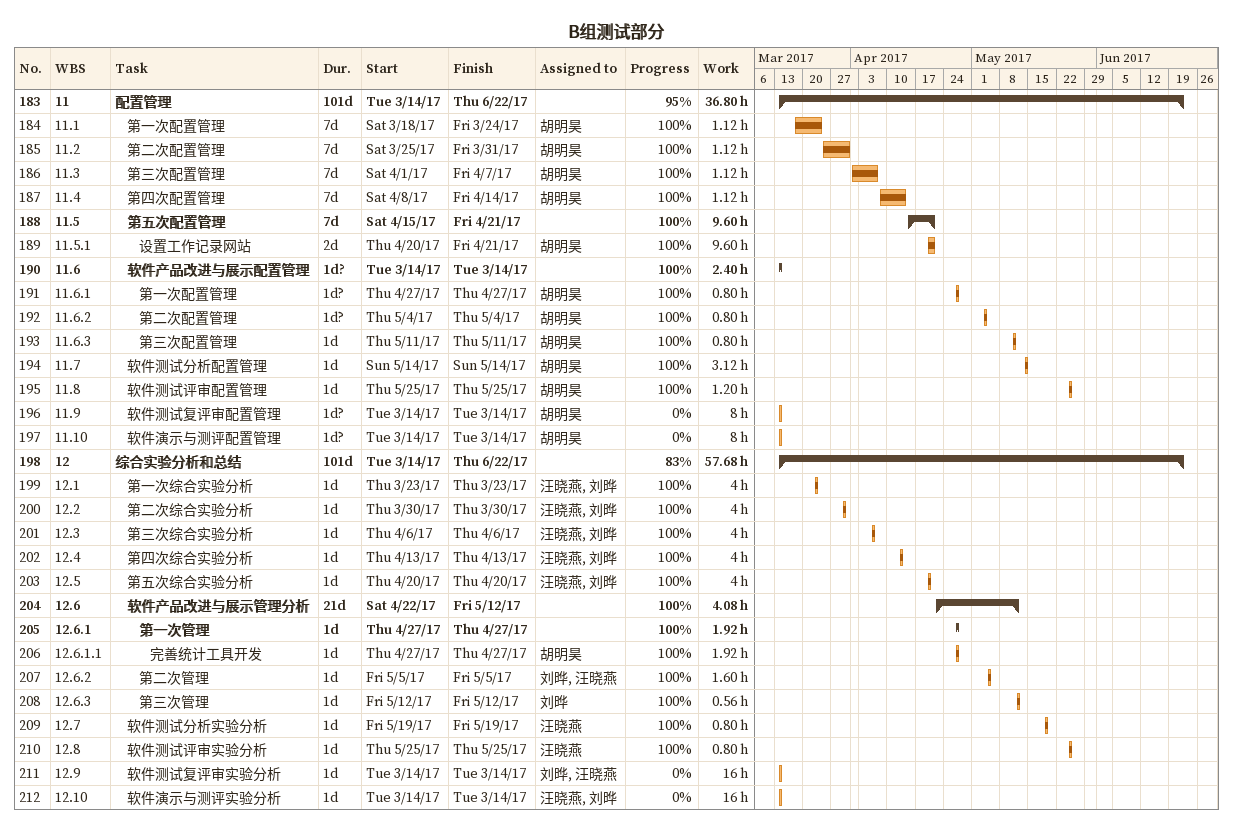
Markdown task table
B组测试部分

| ID | WBS | Task | Duration | Start | Finish | Resources | % complete | Work (h) |
|---|---|---|---|---|---|---|---|---|
| 183 | 11 | **配置管理** | 101d | 2017-03-14 | 2017-06-22 |  | 95 | 36.80 |
| 184 | 11.1 | 第一次配置管理 | 7d | 2017-03-18 | 2017-03-24 | 胡明昊 | 100 | 1.12 |
| 185 | 11.2 | 第二次配置管理 | 7d | 2017-03-25 | 2017-03-31 | 胡明昊 | 100 | 1.12 |
| 186 | 11.3 | 第三次配置管理 | 7d | 2017-04-01 | 2017-04-07 | 胡明昊 | 100 | 1.12 |
| 187 | 11.4 | 第四次配置管理 | 7d | 2017-04-08 | 2017-04-14 | 胡明昊 | 100 | 1.12 |
| 188 | 11.5 | **第五次配置管理** | 7d | 2017-04-15 | 2017-04-21 |  | 100 | 9.60 |
| 189 | 11.5.1 | 设置工作记录网站 | 2d | 2017-04-20 | 2017-04-21 | 胡明昊 | 100 | 9.60 |
| 190 | 11.6 | **软件产品改进与展示配置管理** | 1d? | 2017-03-14 | 2017-03-14 |  | 100 | 2.40 |
| 191 | 11.6.1 | 第一次配置管理 | 1d? | 2017-04-27 | 2017-04-27 | 胡明昊 | 100 | 0.80 |
| 192 | 11.6.2 | 第二次配置管理 | 1d? | 2017-05-04 | 2017-05-04 | 胡明昊 | 100 | 0.80 |
| 193 | 11.6.3 | 第三次配置管理 | 1d | 2017-05-11 | 2017-05-11 | 胡明昊 | 100 | 0.80 |
| 194 | 11.7 | 软件测试分析配置管理 | 1d | 2017-05-14 | 2017-05-14 | 胡明昊 | 100 | 3.12 |
| 195 | 11.8 | 软件测试评审配置管理 | 1d | 2017-05-25 | 2017-05-25 | 胡明昊 | 100 | 1.20 |
| 196 | 11.9 | 软件测试复评审配置管理 | 1d? | 2017-03-14 | 2017-03-14 | 胡明昊 | 0 | 8 |
| 197 | 11.10 | 软件演示与测评配置管理 | 1d? | 2017-03-14 | 2017-03-14 | 胡明昊 | 0 | 8 |
| 198 | 12 | **综合实验分析和总结** | 101d | 2017-03-14 | 2017-06-22 |  | 83 | 57.68 |
| 199 | 12.1 | 第一次综合实验分析 | 1d | 2017-03-23 | 2017-03-23 | 汪晓燕, 刘晔 | 100 | 4 |
| 200 | 12.2 | 第二次综合实验分析 | 1d | 2017-03-30 | 2017-03-30 | 汪晓燕, 刘晔 | 100 | 4 |
| 201 | 12.3 | 第三次综合实验分析 | 1d | 2017-04-06 | 2017-04-06 | 汪晓燕, 刘晔 | 100 | 4 |
| 202 | 12.4 | 第四次综合实验分析 | 1d | 2017-04-13 | 2017-04-13 | 汪晓燕, 刘晔 | 100 | 4 |
| 203 | 12.5 | 第五次综合实验分析 | 1d | 2017-04-20 | 2017-04-20 | 汪晓燕, 刘晔 | 100 | 4 |
| 204 | 12.6 | **软件产品改进与展示管理分析** | 21d | 2017-04-22 | 2017-05-12 |  | 100 | 4.08 |
| 205 | 12.6.1 | **第一次管理** | 1d | 2017-04-27 | 2017-04-27 |  | 100 | 1.92 |
| 206 | 12.6.1.1 | 完善统计工具开发 | 1d | 2017-04-27 | 2017-04-27 | 胡明昊 | 100 | 1.92 |
| 207 | 12.6.2 | 第二次管理 | 1d | 2017-05-05 | 2017-05-05 | 刘晔, 汪晓燕 | 100 | 1.60 |
| 208 | 12.6.3 | 第三次管理 | 1d | 2017-05-12 | 2017-05-12 | 刘晔 | 100 | 0.56 |
| 209 | 12.7 | 软件测试分析实验分析 | 1d | 2017-05-19 | 2017-05-19 | 汪晓燕 | 100 | 0.80 |
| 210 | 12.8 | 软件测试评审实验分析 | 1d | 2017-05-25 | 2017-05-25 | 汪晓燕 | 100 | 0.80 |
| 211 | 12.9 | 软件测试复评审实验分析 | 1d | 2017-03-14 | 2017-03-14 | 刘晔, 汪晓燕 | 0 | 16 |
| 212 | 12.10 | 软件演示与测评实验分析 | 1d | 2017-03-14 | 2017-03-14 | 汪晓燕, 刘晔 | 0 | 16 |
